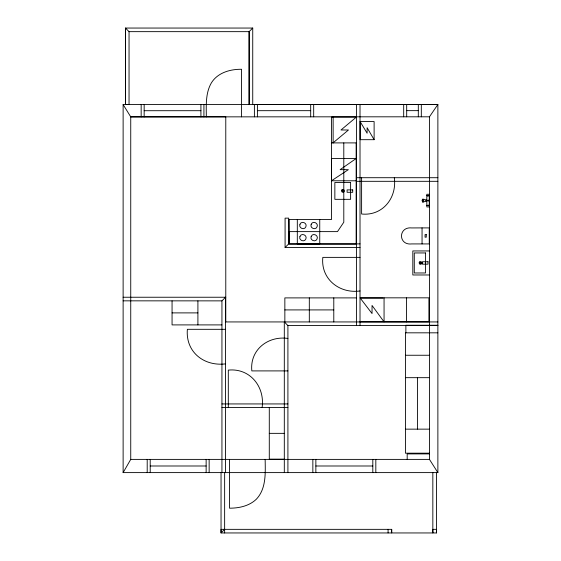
<?xml version="1.0" encoding="UTF-8"?>
<svg xmlns="http://www.w3.org/2000/svg" width="561" height="561" viewBox="0 0 561 561"><rect width="100%" height="100%" fill="white"/><g stroke="black" fill="none" stroke-linecap="round" stroke-linejoin="round"><path stroke-width="0.84" d="M224.638 532.95L224.645 472.607M388.079 532.943L388.093 529.339M391.69 529.339L391.676 532.943L391.69 529.346L221.048 529.346L221.041 532.95L436.437 532.95L436.444 529.346L432.833 529.346L432.84 532.95L432.833 472.607M343.732 191.042L343.073 191.701L342.133 191.042L342.792 190.102L343.732 190.761M123.125 472.607L130.741 459.389L130.741 116.877L123.125 104.556L437.875 104.479L437.875 472.607L123.125 472.607L123.125 104.556M437.875 472.607L429.46 459.389L429.46 116.807L437.875 104.479L252.738 104.556L252.738 28.05L125.44 28.05L125.44 104.556L129.044 104.556L129.044 31.654L125.44 28.05L125.461 104.556M252.738 28.05L249.133 31.654L129.044 31.654M221.939 472.607L221.939 300.843L225.543 297.239L225.543 472.607M360.022 243.895L288.691 243.902L288.691 218.138L285.086 218.138L285.086 247.499L288.691 243.895L288.908 231.623L337.491 231.623L343.795 222.219L343.795 142.908M224.645 529.346L221.041 532.95L221.041 472.607M333.017 142.901L348.472 129.984L340.99 129.984L356.403 117.067L331.474 117.067L331.474 142.901L356.403 142.901M331.467 180.789L348.353 169.66L340.134 169.66L356.116 158.532L331.467 158.532L331.467 180.789L356.116 180.789M422.054 227.899L411.739 227.941C398.156 226.427 398.044 245.55 411.739 243.923L429.256 243.923L429.256 227.906L422.054 227.906L422.054 243.923M144.163 110.713L200.915 110.699M257.401 110.685L310.682 110.671M406.69 110.65L418.31 110.643M429.46 116.807L130.741 116.877L225.781 116.807L225.781 321.937M360.099 121.569L374.117 121.569L374.117 139.689L360.099 139.689L360.099 121.569L367.111 133.223L367.111 127.698L374.117 139.689M356.417 177.711L437.875 177.711M356.417 181.315L437.875 181.315M426.816 195.551L429.256 195.551M429.256 200.032C426.76 201.196 424.733 199.043 422.622 199.092L422.047 200.445L422.622 202.058C424.74 202.1 426.76 199.961 429.256 201.119M426.816 205.564L429.256 205.599M285.086 247.499L360.022 247.499M429.403 250.942L412.819 250.942L412.819 274.974L429.403 274.974M360.022 257.373L322.82 257.373C320.576 278.992 339.433 293.866 360.022 290.97M123.125 297.239L225.781 297.239M356.417 297.898L284.848 297.898L284.848 321.937M361.109 298.08L382.974 298.08M123.125 300.843L221.939 300.871M284.848 309.917L333.788 309.917M172.059 312.891L197.907 312.891M360.022 321.874L428.913 321.874L428.913 297.835L360.022 297.835L372.041 313.543L372.041 305.45L384.061 321.874L384.061 297.835M225.543 321.937L437.875 321.937M221.939 324.903L172.059 324.903L172.059 300.871M437.875 325.247L405.876 325.247L405.876 332.827M284.308 472.607L284.308 321.937L287.912 325.541L437.875 325.541M225.543 329.314L187.367 329.314C185.418 351.95 203.924 366.522 225.543 363.879M437.875 332.827L405.428 332.827L405.428 453.183L429.46 453.183M287.912 338.43C267.976 335.597 249.645 349.938 251.833 370.905L287.912 370.905M405.428 355.253L429.46 355.253M405.428 377.672L429.46 377.672M221.939 403.934L287.912 403.934M221.939 407.538L287.912 407.538M405.428 429.151L429.46 429.144M269.287 433.351L284.231 433.351M429.46 453.905L407.188 453.905L407.188 459.389M284.231 459.164L269.287 459.164L269.287 407.538M130.741 459.389L429.46 459.389M150.208 465.995L206.139 465.995M315.857 465.995L372.813 465.995M421.311 104.486L421.318 116.807M403.689 104.493L403.689 116.814M313.683 104.507L313.69 116.835M310.682 104.507L310.682 116.835M257.401 104.521L257.401 116.849M254.392 104.521L254.399 116.849M241.581 116.849L241.567 69.276C230.157 69.129 217.493 72.72 211.273 83.056C205.417 93.315 206.252 105.496 206.322 116.863M200.915 104.535L200.922 116.863M436.437 472.607L436.437 532.95M426.816 200.032L426.816 194.267L429.256 194.267L429.256 206.925L426.816 206.925L426.816 201.119M426.051 200.032L426.051 201.119M418.31 104.486L418.31 116.807M417.44 377.672L417.44 429.151M406.69 104.493L406.69 116.814M406.487 297.835L406.487 321.874M394.299 177.711C397.139 197.774 382.7 216.195 361.607 214.007L361.607 177.711M375.821 459.389L375.821 472.607M372.813 459.389L372.813 472.607M360.022 104.5L360.022 325.541M356.417 104.5L356.417 325.541M356.151 142.901L356.151 244.063L289.329 244.063L289.153 219.449L331.572 219.449L331.572 142.901M333.788 297.898L333.788 321.937M333.136 117.067L333.136 142.901M319.749 219.442L319.749 243.832L297.316 243.832L297.316 219.442M315.857 459.389L315.857 472.607M312.849 459.389L312.849 472.607M309.314 297.898L309.314 321.937M287.912 325.541L287.912 472.607M265.15 459.389C265.339 472.902 266.398 488.708 256.258 499.29C249.161 506.036 239.084 508.196 229.568 508.189L229.568 459.389M262.12 407.538C265.03 386.817 250.052 367.862 228.306 370.12L228.306 407.538M209.148 459.389L209.148 472.607M206.139 459.389L206.139 472.607M203.924 104.535L203.924 116.863M197.907 300.871L197.907 324.903M150.208 459.389L150.208 472.607M147.206 459.389L147.206 472.607M144.163 104.549L144.163 116.877M141.162 104.549L141.162 116.877M249.133 31.654L249.133 104.521L249.133 31.654M299.967 224.274C298.263 227.927 304.378 230.704 305.878 226.77C307.582 223.124 301.467 220.347 299.967 224.274M299.967 236.433C298.263 240.087 304.378 242.864 305.878 238.93C307.582 235.283 301.467 232.506 299.967 236.433M311.187 224.274C309.483 227.927 315.598 230.704 317.091 226.77C318.795 223.124 312.68 220.347 311.187 224.274M311.187 236.433C309.483 240.087 315.591 242.864 317.091 238.93C318.795 235.283 312.687 232.506 311.187 236.433M427.84 196.055C428.555 196.736 427.945 194.8 427.84 196.055M428.064 205.438C427.412 205.389 428.534 204.379 428.064 205.438M422.917 199.421C421.739 205.571 425.322 199.33 422.917 199.421M341.937 189.906L341.53 190.656L341.937 191.89L342.687 192.304L343.921 191.89L344.335 191.147L343.921 189.906L343.178 189.499L341.937 189.906M419.516 261.966L419.102 262.709L419.516 263.95L420.259 264.364L421.493 263.95L421.907 263.207L421.493 261.966L420.75 261.559L419.516 261.966M419.937 262.394L419.937 263.523L421.073 263.523L421.073 262.394L419.937 262.394M350.611 182.472L334.854 182.472L334.854 199.33L350.611 199.33L350.611 182.472M352.701 189.891L347.091 189.891L347.091 192.297L352.701 192.297L352.701 189.891M426.269 234.638L425.056 234.638L425.056 237.184L426.269 237.184L426.269 234.638M425.519 252.948L414.284 252.948L414.284 272.976L425.519 272.976L425.519 252.948M428.022 261.756L422.412 261.756L422.412 264.161L428.022 264.161L428.022 261.756"/></g></svg>
